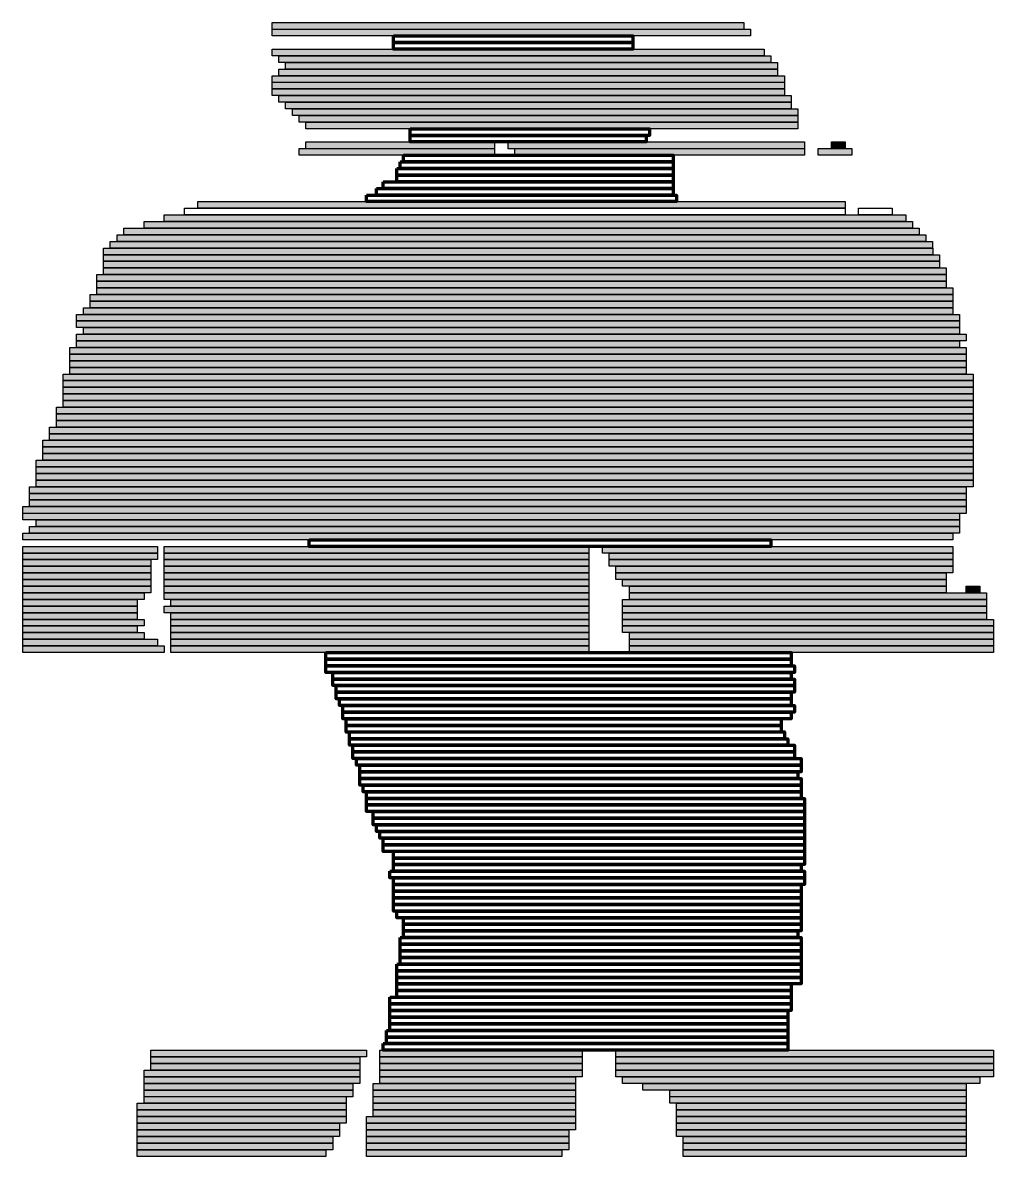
# Model space of a CAD drawing. Header units: millimetres. Extents: x 2976 to 41668, y 1850 to 28527.
# Drawn here: x 30680 to 31603, y 9286 to 10365 of the extents above; entities that cross this region are included whole.
import ezdxf

# ---------------------------------------------------------------- set-up
doc = ezdxf.new("R2010")
doc.units = ezdxf.units.MM
doc.header["$LTSCALE"] = 50
for name, color, linetype in [('00_Wand_Bestand', 7, 'Continuous'), ('05_Linien_stark', 7, 'Continuous'), ('06_Linien_fein', 3, 'Continuous')]:
    doc.layers.add(name, color=color, linetype=linetype)

msp = doc.modelspace()

# ---------------------------------------------------------------- hatches: boundary and pattern name
at = {"layer": '00_Wand_Bestand'}
for points in [[(30917.2, 10365.3), (31366.1, 10365.3), (31366.1, 10358.9), (30917.2, 10358.9)], [(30917.2, 10359), (31372.5, 10359), (31372.5, 10352.7), (30917.2, 10352.7)], [(30917.2, 10340), (31385.3, 10340), (31385.3, 10333.7), (30917.2, 10333.7)], [(30923.7, 10333.7), (31391.8, 10333.7), (31391.8, 10327.4), (30923.7, 10327.4)], [(30930, 10327.4), (31398.1, 10327.4), (31398.1, 10321.1), (30930, 10321.1)], [(30923.7, 10321.1), (31398.2, 10321.1), (31398.2, 10314.8), (30923.7, 10314.8)], [(30917.2, 10314.7), (31404.6, 10314.7), (31404.6, 10308.4), (30917.2, 10308.4)], [(30917.2, 10308.5), (31404.6, 10308.5), (31404.6, 10302.2), (30917.2, 10302.2)], [(30917.2, 10302.2), (31404.6, 10302.2), (31404.6, 10295.9), (30917.2, 10295.9)], [(30923.7, 10295.8), (31411, 10295.8), (31411, 10289.5), (30923.7, 10289.5)], [(30930, 10289.5), (31411, 10289.5), (31411, 10283.2), (30930, 10283.2)], [(30936.5, 10283.2), (31417.4, 10283.2), (31417.4, 10276.9), (30936.5, 10276.9)], [(30942.9, 10276.9), (31417.4, 10276.9), (31417.4, 10270.6), (30942.9, 10270.6)], [(30949.3, 10270.6), (31417.4, 10270.6), (31417.4, 10264.3), (30949.3, 10264.3)], [(30942.9, 10245.4), (31128.8, 10245.4), (31128.8, 10239.1), (30942.9, 10239.1)], [(30949.3, 10251.7), (31128.8, 10251.7), (31128.8, 10245.3), (30949.3, 10245.3)], [(31141.7, 10251.7), (31423.8, 10251.7), (31423.8, 10245.3), (31141.7, 10245.3)], [(31148.1, 10245.4), (31423.8, 10245.4), (31423.8, 10239.1), (31148.1, 10239.1)], [(31436.6, 10245.4), (31468.7, 10245.4), (31468.7, 10239.1), (31436.6, 10239.1)], [(31449.5, 10251.7), (31462.3, 10251.7), (31462.3, 10245.3), (31449.5, 10245.3)], [(30846.7, 10194.9), (31462.3, 10194.9), (31462.3, 10188.6), (30846.7, 10188.6)], [(30814.6, 10182.2), (31520, 10182.2), (31520, 10175.9), (30814.6, 10175.9)], [(30776.2, 10169.6), (31532.8, 10169.6), (31532.8, 10163.3), (30776.2, 10163.3)], [(30795.4, 10175.9), (31526.4, 10175.9), (31526.4, 10169.6), (30795.4, 10169.6)], [(30763.3, 10157), (31545.6, 10157), (31545.6, 10150.7), (30763.3, 10150.7)], [(30769.7, 10163.3), (31539.2, 10163.3), (31539.2, 10157), (30769.7, 10157)], [(30756.9, 10150.7), (31545.7, 10150.7), (31545.7, 10144.4), (30756.9, 10144.4)], [(30756.9, 10144.4), (31552.1, 10144.4), (31552.1, 10138.1), (30756.9, 10138.1)], [(30756.9, 10138.1), (31552.1, 10138.1), (31552.1, 10131.8), (30756.9, 10131.8)], [(30750.5, 10125.4), (31558.5, 10125.4), (31558.5, 10119.1), (30750.5, 10119.1)], [(30756.9, 10131.8), (31558.5, 10131.8), (31558.5, 10125.5), (30756.9, 10125.5)], [(30750.5, 10119.1), (31558.5, 10119.1), (31558.5, 10112.8), (30750.5, 10112.8)], [(30750.5, 10112.9), (31564.9, 10112.9), (31564.9, 10106.5), (30750.5, 10106.5)], [(30744.1, 10106.5), (31564.9, 10106.5), (31564.9, 10100.2), (30744.1, 10100.2)], [(30737.7, 10093.9), (31564.9, 10093.9), (31564.9, 10087.6), (30737.7, 10087.6)], [(30744.1, 10100.2), (31564.9, 10100.2), (31564.9, 10093.9), (30744.1, 10093.9)], [(30731.2, 10087.6), (31571.3, 10087.6), (31571.3, 10081.3), (30731.2, 10081.3)], [(30731.2, 10081.3), (31571.3, 10081.3), (31571.3, 10075), (30731.2, 10075)], [(30731.2, 10068.7), (31577.7, 10068.7), (31577.7, 10062.4), (30731.2, 10062.4)], [(30737.7, 10075), (31571.3, 10075), (31571.3, 10068.7), (30737.7, 10068.7)], [(30731.2, 10062.4), (31571.3, 10062.4), (31571.3, 10056), (30731.2, 10056)], [(30724.8, 10056), (31577.7, 10056), (31577.7, 10049.7), (30724.8, 10049.7)], [(30724.8, 10049.7), (31577.7, 10049.7), (31577.7, 10043.4), (30724.8, 10043.4)], [(30724.8, 10043.4), (31577.7, 10043.4), (31577.7, 10037.1), (30724.8, 10037.1)], [(30724.8, 10037.1), (31577.7, 10037.1), (31577.7, 10030.8), (30724.8, 10030.8)], [(30718.4, 10030.8), (31584.1, 10030.8), (31584.1, 10024.5), (30718.4, 10024.5)], [(30718.4, 10024.5), (31584.1, 10024.5), (31584.1, 10018.2), (30718.4, 10018.2)], [(30718.4, 10018.2), (31584.1, 10018.2), (31584.1, 10011.8), (30718.4, 10011.8)], [(30718.4, 10011.9), (31584.1, 10011.9), (31584.1, 10005.6), (30718.4, 10005.6)], [(30718.4, 10005.5), (31584.1, 10005.5), (31584.1, 9999.2), (30718.4, 9999.2)], [(30712, 9999.3), (31584.1, 9999.3), (31584.1, 9993), (30712, 9993)], [(30712, 9992.9), (31584.1, 9992.9), (31584.1, 9986.6), (30712, 9986.6)], [(30712, 9986.6), (31584.1, 9986.6), (31584.1, 9980.3), (30712, 9980.3)], [(30705.6, 9980.3), (31584.1, 9980.3), (31584.1, 9974), (30705.6, 9974)], [(30705.6, 9974), (31584.1, 9974), (31584.1, 9967.7), (30705.6, 9967.7)], [(30699.2, 9967.7), (31584.1, 9967.7), (31584.1, 9961.4), (30699.2, 9961.4)], [(30699.2, 9961.4), (31584.1, 9961.4), (31584.1, 9955.1), (30699.2, 9955.1)], [(30699.2, 9955.1), (31584.1, 9955.1), (31584.1, 9948.8), (30699.2, 9948.8)], [(30692.8, 9948.8), (31584.1, 9948.8), (31584.1, 9942.4), (30692.8, 9942.4)], [(30692.8, 9942.4), (31584.1, 9942.4), (31584.1, 9936.1), (30692.8, 9936.1)], [(30692.8, 9936.1), (31584.1, 9936.1), (31584.1, 9929.8), (30692.8, 9929.8)], [(30692.8, 9929.8), (31584.1, 9929.8), (31584.1, 9923.5), (30692.8, 9923.5)], [(30686.4, 9923.5), (31577.7, 9923.5), (31577.7, 9917.2), (30686.4, 9917.2)], [(30686.4, 9917.2), (31577.7, 9917.2), (31577.7, 9910.9), (30686.4, 9910.9)], [(30686.4, 9910.9), (31577.7, 9910.9), (31577.7, 9904.6), (30686.4, 9904.6)], [(30680, 9904.6), (31577.7, 9904.6), (31577.7, 9898.2), (30680, 9898.2)], [(30680, 9898.3), (31571.3, 9898.3), (31571.3, 9892), (30680, 9892)], [(30686.4, 9885.7), (31571.3, 9885.7), (31571.3, 9879.4), (30686.4, 9879.4)], [(30692.8, 9891.9), (31571.3, 9891.9), (31571.3, 9885.6), (30692.8, 9885.6)], [(30680, 9879.4), (31564.9, 9879.4), (31564.9, 9873), (30680, 9873)], [(30680, 9866.7), (30808.2, 9866.7), (30808.2, 9860.4), (30680, 9860.4)], [(30814.6, 9866.7), (31218.6, 9866.7), (31218.6, 9860.4), (30814.6, 9860.4)], [(31231.5, 9866.7), (31564.9, 9866.7), (31564.9, 9860.4), (31231.5, 9860.4)], [(30680, 9860.4), (30808.2, 9860.4), (30808.2, 9854.1), (30680, 9854.1)], [(30680, 9854.1), (30801.8, 9854.1), (30801.8, 9847.8), (30680, 9847.8)], [(30814.6, 9860.4), (31218.6, 9860.4), (31218.6, 9854.1), (30814.6, 9854.1)], [(30814.6, 9854.1), (31218.6, 9854.1), (31218.6, 9847.8), (30814.6, 9847.8)], [(31237.8, 9860.4), (31564.9, 9860.4), (31564.9, 9854.1), (31237.8, 9854.1)], [(31237.8, 9854.1), (31564.9, 9854.1), (31564.9, 9847.8), (31237.8, 9847.8)], [(30680, 9847.8), (30801.8, 9847.8), (30801.8, 9841.5), (30680, 9841.5)], [(30814.6, 9847.8), (31218.6, 9847.8), (31218.6, 9841.5), (30814.6, 9841.5)], [(31244.3, 9847.8), (31564.9, 9847.8), (31564.9, 9841.5), (31244.3, 9841.5)], [(30680, 9841.5), (30801.8, 9841.5), (30801.8, 9835.2), (30680, 9835.2)], [(30680, 9835.2), (30801.8, 9835.2), (30801.8, 9828.9), (30680, 9828.9)], [(30814.6, 9841.5), (31218.6, 9841.5), (31218.6, 9835.2), (30814.6, 9835.2)], [(30814.6, 9835.2), (31218.6, 9835.2), (31218.6, 9828.9), (30814.6, 9828.9)], [(31244.3, 9841.5), (31558.5, 9841.5), (31558.5, 9835.2), (31244.3, 9835.2)], [(31250.7, 9835.2), (31558.5, 9835.2), (31558.5, 9828.9), (31250.7, 9828.9)], [(30680, 9828.9), (30801.8, 9828.9), (30801.8, 9822.5), (30680, 9822.5)], [(30680, 9822.5), (30795.4, 9822.5), (30795.4, 9816.2), (30680, 9816.2)], [(30814.6, 9828.9), (31218.6, 9828.9), (31218.6, 9822.5), (30814.6, 9822.5)], [(30814.6, 9822.5), (31218.6, 9822.5), (31218.6, 9816.2), (30814.6, 9816.2)], [(31257.1, 9828.9), (31558.5, 9828.9), (31558.5, 9822.5), (31257.1, 9822.5)], [(31257.1, 9822.5), (31596.9, 9822.5), (31596.9, 9816.2), (31257.1, 9816.2)], [(31577.7, 9828.9), (31590.5, 9828.9), (31590.5, 9822.5), (31577.7, 9822.5)], [(30680, 9816.2), (30789, 9816.2), (30789, 9809.9), (30680, 9809.9)], [(30680, 9809.9), (30789, 9809.9), (30789, 9803.6), (30680, 9803.6)], [(30814.6, 9809.9), (31218.6, 9809.9), (31218.6, 9803.6), (30814.6, 9803.6)], [(30821, 9816.2), (31218.6, 9816.2), (31218.6, 9809.9), (30821, 9809.9)], [(31250.7, 9816.2), (31596.9, 9816.2), (31596.9, 9809.9), (31250.7, 9809.9)], [(31250.7, 9809.9), (31596.9, 9809.9), (31596.9, 9803.6), (31250.7, 9803.6)], [(30680, 9803.6), (30789, 9803.6), (30789, 9797.3), (30680, 9797.3)], [(30821, 9803.6), (31218.6, 9803.6), (31218.6, 9797.3), (30821, 9797.3)], [(31250.7, 9803.6), (31596.9, 9803.6), (31596.9, 9797.3), (31250.7, 9797.3)], [(30680, 9797.3), (30795.4, 9797.3), (30795.4, 9791), (30680, 9791)], [(30680, 9791), (30789, 9791), (30789, 9784.7), (30680, 9784.7)], [(30821, 9797.3), (31218.6, 9797.3), (31218.6, 9791), (30821, 9791)], [(30821, 9791), (31218.6, 9791), (31218.6, 9784.7), (30821, 9784.7)], [(31250.7, 9797.3), (31603.4, 9797.3), (31603.4, 9791), (31250.7, 9791)], [(31250.7, 9791), (31603.4, 9791), (31603.4, 9784.7), (31250.7, 9784.7)], [(30680, 9784.7), (30795.4, 9784.7), (30795.4, 9778.4), (30680, 9778.4)], [(30680, 9778.4), (30808.2, 9778.4), (30808.2, 9772), (30680, 9772)], [(30821, 9784.7), (31218.6, 9784.7), (31218.6, 9778.4), (30821, 9778.4)], [(30821, 9778.4), (31218.6, 9778.4), (31218.6, 9772), (30821, 9772)], [(31257.1, 9784.7), (31603.4, 9784.7), (31603.4, 9778.4), (31257.1, 9778.4)], [(31257.1, 9778.4), (31603.4, 9778.4), (31603.4, 9772), (31257.1, 9772)], [(30680, 9772.1), (30814.6, 9772.1), (30814.6, 9765.8), (30680, 9765.8)], [(30821, 9772.1), (31218.6, 9772.1), (31218.6, 9765.8), (30821, 9765.8)], [(31257.1, 9772.1), (31603.4, 9772.1), (31603.4, 9765.8), (31257.1, 9765.8)], [(30801.8, 9387.1), (31007, 9387.1), (31007, 9380.8), (30801.8, 9380.8)], [(30801.8, 9380.8), (31000.6, 9380.8), (31000.6, 9374.5), (30801.8, 9374.5)], [(31019.8, 9387.1), (31212.2, 9387.1), (31212.2, 9380.8), (31019.8, 9380.8)], [(31019.8, 9380.8), (31212.2, 9380.8), (31212.2, 9374.5), (31019.8, 9374.5)], [(31244.3, 9387.1), (31603.4, 9387.1), (31603.4, 9380.8), (31244.3, 9380.8)], [(31244.3, 9380.8), (31603.4, 9380.8), (31603.4, 9374.5), (31244.3, 9374.5)], [(30795.4, 9368.2), (31000.6, 9368.2), (31000.6, 9361.8), (30795.4, 9361.8)], [(30801.8, 9374.5), (31000.6, 9374.5), (31000.6, 9368.2), (30801.8, 9368.2)], [(31019.8, 9374.5), (31212.2, 9374.5), (31212.2, 9368.2), (31019.8, 9368.2)], [(31019.8, 9368.2), (31212.2, 9368.2), (31212.2, 9361.8), (31019.8, 9361.8)], [(31244.3, 9374.5), (31603.4, 9374.5), (31603.4, 9368.2), (31244.3, 9368.2)], [(31244.3, 9368.2), (31603.4, 9368.2), (31603.4, 9361.8), (31244.3, 9361.8)], [(30795.4, 9361.9), (31000.6, 9361.9), (31000.6, 9355.6), (30795.4, 9355.6)], [(31019.8, 9361.9), (31205.8, 9361.9), (31205.8, 9355.6), (31019.8, 9355.6)], [(31250.7, 9361.9), (31590.5, 9361.9), (31590.5, 9355.6), (31250.7, 9355.6)], [(30795.4, 9355.5), (30994.2, 9355.5), (30994.2, 9349.2), (30795.4, 9349.2)], [(30795.4, 9349.2), (30994.2, 9349.2), (30994.2, 9342.9), (30795.4, 9342.9)], [(31013.4, 9355.5), (31205.8, 9355.5), (31205.8, 9349.2), (31013.4, 9349.2)], [(31013.4, 9349.2), (31205.8, 9349.2), (31205.8, 9342.9), (31013.4, 9342.9)], [(31269.9, 9355.5), (31577.7, 9355.5), (31577.7, 9349.2), (31269.9, 9349.2)], [(31295.6, 9349.2), (31577.7, 9349.2), (31577.7, 9342.9), (31295.6, 9342.9)], [(30789, 9336.6), (30987.8, 9336.6), (30987.8, 9330.3), (30789, 9330.3)], [(30795.4, 9343), (30987.8, 9343), (30987.8, 9336.6), (30795.4, 9336.6)], [(31013.4, 9343), (31205.8, 9343), (31205.8, 9336.6), (31013.4, 9336.6)], [(31013.4, 9336.6), (31205.8, 9336.6), (31205.8, 9330.3), (31013.4, 9330.3)], [(31295.6, 9343), (31577.7, 9343), (31577.7, 9336.6), (31295.6, 9336.6)], [(31302, 9336.6), (31577.7, 9336.6), (31577.7, 9330.3), (31302, 9330.3)], [(30789, 9330.3), (30987.8, 9330.3), (30987.8, 9324), (30789, 9324)], [(30789, 9324), (30987.8, 9324), (30987.8, 9317.7), (30789, 9317.7)], [(31007, 9324), (31205.8, 9324), (31205.8, 9317.7), (31007, 9317.7)], [(31013.4, 9330.3), (31205.8, 9330.3), (31205.8, 9324), (31013.4, 9324)], [(31302, 9330.3), (31577.7, 9330.3), (31577.7, 9324), (31302, 9324)], [(31302, 9324), (31577.7, 9324), (31577.7, 9317.7), (31302, 9317.7)], [(30789, 9317.7), (30981.3, 9317.7), (30981.3, 9311.4), (30789, 9311.4)], [(31007, 9317.7), (31205.8, 9317.7), (31205.8, 9311.4), (31007, 9311.4)], [(31302, 9317.7), (31577.7, 9317.7), (31577.7, 9311.4), (31302, 9311.4)], [(30789, 9311.4), (30981.3, 9311.4), (30981.3, 9305.1), (30789, 9305.1)], [(30789, 9305.1), (30974.9, 9305.1), (30974.9, 9298.8), (30789, 9298.8)], [(31007, 9311.4), (31199.4, 9311.4), (31199.4, 9305.1), (31007, 9305.1)], [(31007, 9305.1), (31199.4, 9305.1), (31199.4, 9298.8), (31007, 9298.8)], [(31302, 9311.4), (31577.7, 9311.4), (31577.7, 9305.1), (31302, 9305.1)], [(31308.4, 9305.1), (31577.7, 9305.1), (31577.7, 9298.8), (31308.4, 9298.8)], [(30789, 9298.8), (30974.9, 9298.8), (30974.9, 9292.4), (30789, 9292.4)], [(30789, 9292.4), (30968.5, 9292.4), (30968.5, 9286.1), (30789, 9286.1)], [(31007, 9298.8), (31199.4, 9298.8), (31199.4, 9292.4), (31007, 9292.4)], [(31007, 9292.4), (31193, 9292.4), (31193, 9286.1), (31007, 9286.1)], [(31308.4, 9298.8), (31577.7, 9298.8), (31577.7, 9292.4), (31308.4, 9292.4)], [(31308.4, 9292.4), (31577.7, 9292.4), (31577.7, 9286.1), (31308.4, 9286.1)]]:
    msp.add_hatch(color=7, dxfattribs=at).paths.add_polyline_path(points)

# ---------------------------------------------------------------- linework, layer by layer
for points in [[(30917.2, 10365.3), (31366.1, 10365.3), (31366.1, 10358.9), (30917.2, 10358.9)], [(30917.2, 10359), (31372.5, 10359), (31372.5, 10352.7), (30917.2, 10352.7)], [(30917.2, 10340), (31385.3, 10340), (31385.3, 10333.7), (30917.2, 10333.7)], [(30923.7, 10333.7), (31391.8, 10333.7), (31391.8, 10327.4), (30923.7, 10327.4)], [(30930, 10327.4), (31398.1, 10327.4), (31398.1, 10321.1), (30930, 10321.1)], [(30923.7, 10321.1), (31398.2, 10321.1), (31398.2, 10314.8), (30923.7, 10314.8)], [(30917.2, 10314.7), (31404.6, 10314.7), (31404.6, 10308.4), (30917.2, 10308.4)], [(30917.2, 10308.5), (31404.6, 10308.5), (31404.6, 10302.2), (30917.2, 10302.2)], [(30917.2, 10302.2), (31404.6, 10302.2), (31404.6, 10295.9), (30917.2, 10295.9)], [(30923.7, 10295.8), (31411, 10295.8), (31411, 10289.5), (30923.7, 10289.5)], [(30930, 10289.5), (31411, 10289.5), (31411, 10283.2), (30930, 10283.2)], [(30936.5, 10283.2), (31417.4, 10283.2), (31417.4, 10276.9), (30936.5, 10276.9)], [(30942.9, 10276.9), (31417.4, 10276.9), (31417.4, 10270.6), (30942.9, 10270.6)], [(30949.3, 10270.6), (31417.4, 10270.6), (31417.4, 10264.3), (30949.3, 10264.3)], [(30942.9, 10245.4), (31128.8, 10245.4), (31128.8, 10239.1), (30942.9, 10239.1)], [(30949.3, 10251.7), (31128.8, 10251.7), (31128.8, 10245.3), (30949.3, 10245.3)], [(31141.7, 10251.7), (31423.8, 10251.7), (31423.8, 10245.3), (31141.7, 10245.3)], [(31148.1, 10245.4), (31423.8, 10245.4), (31423.8, 10239.1), (31148.1, 10239.1)], [(31436.6, 10245.4), (31468.7, 10245.4), (31468.7, 10239.1), (31436.6, 10239.1)], [(31449.5, 10251.7), (31462.3, 10251.7), (31462.3, 10245.3), (31449.5, 10245.3)], [(30846.7, 10194.9), (31462.3, 10194.9), (31462.3, 10188.6), (30846.7, 10188.6)], [(30814.6, 10182.2), (31520, 10182.2), (31520, 10175.9), (30814.6, 10175.9)], [(30776.2, 10169.6), (31532.8, 10169.6), (31532.8, 10163.3), (30776.2, 10163.3)], [(30795.4, 10175.9), (31526.4, 10175.9), (31526.4, 10169.6), (30795.4, 10169.6)], [(30763.3, 10157), (31545.6, 10157), (31545.6, 10150.7), (30763.3, 10150.7)], [(30769.7, 10163.3), (31539.2, 10163.3), (31539.2, 10157), (30769.7, 10157)], [(30756.9, 10150.7), (31545.7, 10150.7), (31545.7, 10144.4), (30756.9, 10144.4)], [(30756.9, 10144.4), (31552.1, 10144.4), (31552.1, 10138.1), (30756.9, 10138.1)], [(30756.9, 10138.1), (31552.1, 10138.1), (31552.1, 10131.8), (30756.9, 10131.8)], [(30750.5, 10125.4), (31558.5, 10125.4), (31558.5, 10119.1), (30750.5, 10119.1)], [(30756.9, 10131.8), (31558.5, 10131.8), (31558.5, 10125.5), (30756.9, 10125.5)], [(30750.5, 10119.1), (31558.5, 10119.1), (31558.5, 10112.8), (30750.5, 10112.8)], [(30750.5, 10112.9), (31564.9, 10112.9), (31564.9, 10106.5), (30750.5, 10106.5)], [(30744.1, 10106.5), (31564.9, 10106.5), (31564.9, 10100.2), (30744.1, 10100.2)], [(30737.7, 10093.9), (31564.9, 10093.9), (31564.9, 10087.6), (30737.7, 10087.6)], [(30744.1, 10100.2), (31564.9, 10100.2), (31564.9, 10093.9), (30744.1, 10093.9)], [(30731.2, 10087.6), (31571.3, 10087.6), (31571.3, 10081.3), (30731.2, 10081.3)], [(30731.2, 10081.3), (31571.3, 10081.3), (31571.3, 10075), (30731.2, 10075)], [(30731.2, 10068.7), (31577.7, 10068.7), (31577.7, 10062.4), (30731.2, 10062.4)], [(30737.7, 10075), (31571.3, 10075), (31571.3, 10068.7), (30737.7, 10068.7)], [(30731.2, 10062.4), (31571.3, 10062.4), (31571.3, 10056), (30731.2, 10056)], [(30724.8, 10056), (31577.7, 10056), (31577.7, 10049.7), (30724.8, 10049.7)], [(30724.8, 10049.7), (31577.7, 10049.7), (31577.7, 10043.4), (30724.8, 10043.4)], [(30724.8, 10043.4), (31577.7, 10043.4), (31577.7, 10037.1), (30724.8, 10037.1)], [(30724.8, 10037.1), (31577.7, 10037.1), (31577.7, 10030.8), (30724.8, 10030.8)], [(30718.4, 10030.8), (31584.1, 10030.8), (31584.1, 10024.5), (30718.4, 10024.5)], [(30718.4, 10024.5), (31584.1, 10024.5), (31584.1, 10018.2), (30718.4, 10018.2)], [(30718.4, 10018.2), (31584.1, 10018.2), (31584.1, 10011.8), (30718.4, 10011.8)], [(30718.4, 10011.9), (31584.1, 10011.9), (31584.1, 10005.6), (30718.4, 10005.6)], [(30718.4, 10005.5), (31584.1, 10005.5), (31584.1, 9999.2), (30718.4, 9999.2)], [(30712, 9999.3), (31584.1, 9999.3), (31584.1, 9993), (30712, 9993)], [(30712, 9992.9), (31584.1, 9992.9), (31584.1, 9986.6), (30712, 9986.6)], [(30712, 9986.6), (31584.1, 9986.6), (31584.1, 9980.3), (30712, 9980.3)], [(30705.6, 9980.3), (31584.1, 9980.3), (31584.1, 9974), (30705.6, 9974)], [(30705.6, 9974), (31584.1, 9974), (31584.1, 9967.7), (30705.6, 9967.7)], [(30699.2, 9967.7), (31584.1, 9967.7), (31584.1, 9961.4), (30699.2, 9961.4)], [(30699.2, 9961.4), (31584.1, 9961.4), (31584.1, 9955.1), (30699.2, 9955.1)], [(30699.2, 9955.1), (31584.1, 9955.1), (31584.1, 9948.8), (30699.2, 9948.8)], [(30692.8, 9948.8), (31584.1, 9948.8), (31584.1, 9942.4), (30692.8, 9942.4)], [(30692.8, 9942.4), (31584.1, 9942.4), (31584.1, 9936.1), (30692.8, 9936.1)], [(30692.8, 9936.1), (31584.1, 9936.1), (31584.1, 9929.8), (30692.8, 9929.8)], [(30692.8, 9929.8), (31584.1, 9929.8), (31584.1, 9923.5), (30692.8, 9923.5)], [(30686.4, 9923.5), (31577.7, 9923.5), (31577.7, 9917.2), (30686.4, 9917.2)], [(30686.4, 9917.2), (31577.7, 9917.2), (31577.7, 9910.9), (30686.4, 9910.9)], [(30686.4, 9910.9), (31577.7, 9910.9), (31577.7, 9904.6), (30686.4, 9904.6)], [(30680, 9904.6), (31577.7, 9904.6), (31577.7, 9898.2), (30680, 9898.2)], [(30680, 9898.3), (31571.3, 9898.3), (31571.3, 9892), (30680, 9892)], [(30686.4, 9885.7), (31571.3, 9885.7), (31571.3, 9879.4), (30686.4, 9879.4)], [(30692.8, 9891.9), (31571.3, 9891.9), (31571.3, 9885.6), (30692.8, 9885.6)], [(30680, 9879.4), (31564.9, 9879.4), (31564.9, 9873), (30680, 9873)], [(30680, 9866.7), (30808.2, 9866.7), (30808.2, 9860.4), (30680, 9860.4)], [(30814.6, 9866.7), (31218.6, 9866.7), (31218.6, 9860.4), (30814.6, 9860.4)], [(31231.5, 9866.7), (31564.9, 9866.7), (31564.9, 9860.4), (31231.5, 9860.4)], [(30680, 9860.4), (30808.2, 9860.4), (30808.2, 9854.1), (30680, 9854.1)], [(30680, 9854.1), (30801.8, 9854.1), (30801.8, 9847.8), (30680, 9847.8)], [(30814.6, 9860.4), (31218.6, 9860.4), (31218.6, 9854.1), (30814.6, 9854.1)], [(30814.6, 9854.1), (31218.6, 9854.1), (31218.6, 9847.8), (30814.6, 9847.8)], [(31237.8, 9860.4), (31564.9, 9860.4), (31564.9, 9854.1), (31237.8, 9854.1)], [(31237.8, 9854.1), (31564.9, 9854.1), (31564.9, 9847.8), (31237.8, 9847.8)], [(30680, 9847.8), (30801.8, 9847.8), (30801.8, 9841.5), (30680, 9841.5)], [(30814.6, 9847.8), (31218.6, 9847.8), (31218.6, 9841.5), (30814.6, 9841.5)], [(31244.3, 9847.8), (31564.9, 9847.8), (31564.9, 9841.5), (31244.3, 9841.5)], [(30680, 9841.5), (30801.8, 9841.5), (30801.8, 9835.2), (30680, 9835.2)], [(30680, 9835.2), (30801.8, 9835.2), (30801.8, 9828.9), (30680, 9828.9)], [(30814.6, 9841.5), (31218.6, 9841.5), (31218.6, 9835.2), (30814.6, 9835.2)], [(30814.6, 9835.2), (31218.6, 9835.2), (31218.6, 9828.9), (30814.6, 9828.9)], [(31244.3, 9841.5), (31558.5, 9841.5), (31558.5, 9835.2), (31244.3, 9835.2)], [(31250.7, 9835.2), (31558.5, 9835.2), (31558.5, 9828.9), (31250.7, 9828.9)], [(30680, 9828.9), (30801.8, 9828.9), (30801.8, 9822.5), (30680, 9822.5)], [(30680, 9822.5), (30795.4, 9822.5), (30795.4, 9816.2), (30680, 9816.2)], [(30814.6, 9828.9), (31218.6, 9828.9), (31218.6, 9822.5), (30814.6, 9822.5)], [(30814.6, 9822.5), (31218.6, 9822.5), (31218.6, 9816.2), (30814.6, 9816.2)], [(31257.1, 9828.9), (31558.5, 9828.9), (31558.5, 9822.5), (31257.1, 9822.5)], [(31257.1, 9822.5), (31596.9, 9822.5), (31596.9, 9816.2), (31257.1, 9816.2)], [(31577.7, 9828.9), (31590.5, 9828.9), (31590.5, 9822.5), (31577.7, 9822.5)], [(30680, 9816.2), (30789, 9816.2), (30789, 9809.9), (30680, 9809.9)], [(30680, 9809.9), (30789, 9809.9), (30789, 9803.6), (30680, 9803.6)], [(30814.6, 9809.9), (31218.6, 9809.9), (31218.6, 9803.6), (30814.6, 9803.6)], [(30821, 9816.2), (31218.6, 9816.2), (31218.6, 9809.9), (30821, 9809.9)], [(31250.7, 9816.2), (31596.9, 9816.2), (31596.9, 9809.9), (31250.7, 9809.9)], [(31250.7, 9809.9), (31596.9, 9809.9), (31596.9, 9803.6), (31250.7, 9803.6)], [(30680, 9803.6), (30789, 9803.6), (30789, 9797.3), (30680, 9797.3)], [(30821, 9803.6), (31218.6, 9803.6), (31218.6, 9797.3), (30821, 9797.3)], [(31250.7, 9803.6), (31596.9, 9803.6), (31596.9, 9797.3), (31250.7, 9797.3)], [(30680, 9797.3), (30795.4, 9797.3), (30795.4, 9791), (30680, 9791)], [(30680, 9791), (30789, 9791), (30789, 9784.7), (30680, 9784.7)], [(30821, 9797.3), (31218.6, 9797.3), (31218.6, 9791), (30821, 9791)], [(30821, 9791), (31218.6, 9791), (31218.6, 9784.7), (30821, 9784.7)], [(31250.7, 9797.3), (31603.4, 9797.3), (31603.4, 9791), (31250.7, 9791)], [(31250.7, 9791), (31603.4, 9791), (31603.4, 9784.7), (31250.7, 9784.7)], [(30680, 9784.7), (30795.4, 9784.7), (30795.4, 9778.4), (30680, 9778.4)], [(30680, 9778.4), (30808.2, 9778.4), (30808.2, 9772), (30680, 9772)], [(30821, 9784.7), (31218.6, 9784.7), (31218.6, 9778.4), (30821, 9778.4)], [(30821, 9778.4), (31218.6, 9778.4), (31218.6, 9772), (30821, 9772)], [(31257.1, 9784.7), (31603.4, 9784.7), (31603.4, 9778.4), (31257.1, 9778.4)], [(31257.1, 9778.4), (31603.4, 9778.4), (31603.4, 9772), (31257.1, 9772)], [(30680, 9772.1), (30814.6, 9772.1), (30814.6, 9765.8), (30680, 9765.8)], [(30821, 9772.1), (31218.6, 9772.1), (31218.6, 9765.8), (30821, 9765.8)], [(31257.1, 9772.1), (31603.4, 9772.1), (31603.4, 9765.8), (31257.1, 9765.8)], [(30801.8, 9387.1), (31007, 9387.1), (31007, 9380.8), (30801.8, 9380.8)], [(30801.8, 9380.8), (31000.6, 9380.8), (31000.6, 9374.5), (30801.8, 9374.5)], [(31019.8, 9387.1), (31212.2, 9387.1), (31212.2, 9380.8), (31019.8, 9380.8)], [(31019.8, 9380.8), (31212.2, 9380.8), (31212.2, 9374.5), (31019.8, 9374.5)], [(31244.3, 9387.1), (31603.4, 9387.1), (31603.4, 9380.8), (31244.3, 9380.8)], [(31244.3, 9380.8), (31603.4, 9380.8), (31603.4, 9374.5), (31244.3, 9374.5)], [(30795.4, 9368.2), (31000.6, 9368.2), (31000.6, 9361.8), (30795.4, 9361.8)], [(30801.8, 9374.5), (31000.6, 9374.5), (31000.6, 9368.2), (30801.8, 9368.2)], [(31019.8, 9374.5), (31212.2, 9374.5), (31212.2, 9368.2), (31019.8, 9368.2)], [(31019.8, 9368.2), (31212.2, 9368.2), (31212.2, 9361.8), (31019.8, 9361.8)], [(31244.3, 9374.5), (31603.4, 9374.5), (31603.4, 9368.2), (31244.3, 9368.2)], [(31244.3, 9368.2), (31603.4, 9368.2), (31603.4, 9361.8), (31244.3, 9361.8)], [(30795.4, 9361.9), (31000.6, 9361.9), (31000.6, 9355.6), (30795.4, 9355.6)], [(31019.8, 9361.9), (31205.8, 9361.9), (31205.8, 9355.6), (31019.8, 9355.6)], [(31250.7, 9361.9), (31590.5, 9361.9), (31590.5, 9355.6), (31250.7, 9355.6)], [(30795.4, 9355.5), (30994.2, 9355.5), (30994.2, 9349.2), (30795.4, 9349.2)], [(30795.4, 9349.2), (30994.2, 9349.2), (30994.2, 9342.9), (30795.4, 9342.9)], [(31013.4, 9355.5), (31205.8, 9355.5), (31205.8, 9349.2), (31013.4, 9349.2)], [(31013.4, 9349.2), (31205.8, 9349.2), (31205.8, 9342.9), (31013.4, 9342.9)], [(31269.9, 9355.5), (31577.7, 9355.5), (31577.7, 9349.2), (31269.9, 9349.2)], [(31295.6, 9349.2), (31577.7, 9349.2), (31577.7, 9342.9), (31295.6, 9342.9)], [(30789, 9336.6), (30987.8, 9336.6), (30987.8, 9330.3), (30789, 9330.3)], [(30795.4, 9343), (30987.8, 9343), (30987.8, 9336.6), (30795.4, 9336.6)], [(31013.4, 9343), (31205.8, 9343), (31205.8, 9336.6), (31013.4, 9336.6)], [(31013.4, 9336.6), (31205.8, 9336.6), (31205.8, 9330.3), (31013.4, 9330.3)], [(31295.6, 9343), (31577.7, 9343), (31577.7, 9336.6), (31295.6, 9336.6)], [(31302, 9336.6), (31577.7, 9336.6), (31577.7, 9330.3), (31302, 9330.3)], [(30789, 9330.3), (30987.8, 9330.3), (30987.8, 9324), (30789, 9324)], [(30789, 9324), (30987.8, 9324), (30987.8, 9317.7), (30789, 9317.7)], [(31007, 9324), (31205.8, 9324), (31205.8, 9317.7), (31007, 9317.7)], [(31013.4, 9330.3), (31205.8, 9330.3), (31205.8, 9324), (31013.4, 9324)], [(31302, 9330.3), (31577.7, 9330.3), (31577.7, 9324), (31302, 9324)], [(31302, 9324), (31577.7, 9324), (31577.7, 9317.7), (31302, 9317.7)], [(30789, 9317.7), (30981.3, 9317.7), (30981.3, 9311.4), (30789, 9311.4)], [(31007, 9317.7), (31205.8, 9317.7), (31205.8, 9311.4), (31007, 9311.4)], [(31302, 9317.7), (31577.7, 9317.7), (31577.7, 9311.4), (31302, 9311.4)], [(30789, 9311.4), (30981.3, 9311.4), (30981.3, 9305.1), (30789, 9305.1)], [(30789, 9305.1), (30974.9, 9305.1), (30974.9, 9298.8), (30789, 9298.8)], [(31007, 9311.4), (31199.4, 9311.4), (31199.4, 9305.1), (31007, 9305.1)], [(31007, 9305.1), (31199.4, 9305.1), (31199.4, 9298.8), (31007, 9298.8)], [(31302, 9311.4), (31577.7, 9311.4), (31577.7, 9305.1), (31302, 9305.1)], [(31308.4, 9305.1), (31577.7, 9305.1), (31577.7, 9298.8), (31308.4, 9298.8)], [(30789, 9298.8), (30974.9, 9298.8), (30974.9, 9292.4), (30789, 9292.4)], [(30789, 9292.4), (30968.5, 9292.4), (30968.5, 9286.1), (30789, 9286.1)], [(31007, 9298.8), (31199.4, 9298.8), (31199.4, 9292.4), (31007, 9292.4)], [(31007, 9292.4), (31193, 9292.4), (31193, 9286.1), (31007, 9286.1)], [(31308.4, 9298.8), (31577.7, 9298.8), (31577.7, 9292.4), (31308.4, 9292.4)], [(31308.4, 9292.4), (31577.7, 9292.4), (31577.7, 9286.1), (31308.4, 9286.1)]]:
    msp.add_lwpolyline(points, close=True, dxfattribs=at)
at = {"layer": '05_Linien_stark', "lineweight": 211}
for points in [[(31032.7, 10352.6), (31260.3, 10352.6), (31260.3, 10346.3), (31032.7, 10346.3)], [(31032.7, 10346.3), (31260.3, 10346.3), (31260.3, 10340), (31032.7, 10340)], [(31048.7, 10264.3), (31276.3, 10264.3), (31276.3, 10258), (31048.7, 10258)], [(31048.7, 10258), (31273.1, 10258), (31273.1, 10251.7), (31048.7, 10251.7)], [(31039.1, 10232.7), (31298.8, 10232.7), (31298.8, 10226.4), (31039.1, 10226.4)], [(31042.3, 10239), (31298.8, 10239), (31298.8, 10232.7), (31042.3, 10232.7)], [(31035.9, 10226.4), (31298.8, 10226.4), (31298.8, 10220.1), (31035.9, 10220.1)], [(31035.9, 10220.1), (31298.8, 10220.1), (31298.8, 10213.8), (31035.9, 10213.8)], [(31023, 10213.8), (31298.7, 10213.8), (31298.7, 10207.5), (31023, 10207.5)], [(31007, 10201.2), (31302, 10201.2), (31302, 10194.9), (31007, 10194.9)], [(31016.6, 10207.5), (31298.8, 10207.5), (31298.8, 10201.2), (31016.6, 10201.2)], [(30952.5, 9873), (31391.7, 9873), (31391.7, 9866.7), (30952.5, 9866.7)], [(30968.5, 9765.8), (31411, 9765.8), (31411, 9759.5), (30968.5, 9759.5)], [(30968.5, 9759.4), (31411, 9759.4), (31411, 9753.1), (30968.5, 9753.1)], [(30968.5, 9753.1), (31414.2, 9753.1), (31414.2, 9746.8), (30968.5, 9746.8)], [(30974.9, 9746.8), (31411, 9746.8), (31411, 9740.5), (30974.9, 9740.5)], [(30974.9, 9740.5), (31414.2, 9740.5), (31414.2, 9734.2), (30974.9, 9734.2)], [(30978.1, 9734.2), (31414.2, 9734.2), (31414.2, 9727.9), (30978.1, 9727.9)], [(30978.1, 9727.9), (31411, 9727.9), (31411, 9721.6), (30978.1, 9721.6)], [(30981.3, 9721.6), (31411, 9721.6), (31411, 9715.3), (30981.3, 9715.3)], [(30984.5, 9715.3), (31414.2, 9715.3), (31414.2, 9708.9), (30984.5, 9708.9)], [(30984.5, 9708.9), (31411, 9708.9), (31411, 9702.6), (30984.5, 9702.6)], [(30987.8, 9702.6), (31401.4, 9702.6), (31401.4, 9696.3), (30987.8, 9696.3)], [(30987.8, 9696.3), (31401.4, 9696.3), (31401.4, 9690), (30987.8, 9690)], [(30990.9, 9690.1), (31404.6, 9690.1), (31404.6, 9683.7), (30990.9, 9683.7)], [(30990.9, 9683.7), (31407.8, 9683.7), (31407.8, 9677.4), (30990.9, 9677.4)], [(30994.2, 9677.4), (31414.2, 9677.4), (31414.2, 9671.1), (30994.2, 9671.1)], [(30994.2, 9671.1), (31414.2, 9671.1), (31414.2, 9664.8), (30994.2, 9664.8)], [(30997.4, 9664.8), (31420.6, 9664.8), (31420.6, 9658.5), (30997.4, 9658.5)], [(31000.6, 9658.5), (31420.6, 9658.5), (31420.6, 9652.2), (31000.6, 9652.2)], [(31000.6, 9652.2), (31417.4, 9652.2), (31417.4, 9645.9), (31000.6, 9645.9)], [(31000.6, 9645.8), (31420.6, 9645.8), (31420.6, 9639.5), (31000.6, 9639.5)], [(31003.8, 9639.5), (31420.6, 9639.5), (31420.6, 9633.2), (31003.8, 9633.2)], [(31007, 9633.2), (31420.6, 9633.2), (31420.6, 9626.9), (31007, 9626.9)], [(31007, 9626.9), (31423.8, 9626.9), (31423.8, 9620.6), (31007, 9620.6)], [(31007, 9620.6), (31423.8, 9620.6), (31423.8, 9614.3), (31007, 9614.3)], [(31013.4, 9614.3), (31423.8, 9614.3), (31423.8, 9608), (31013.4, 9608)], [(31013.4, 9608), (31423.8, 9608), (31423.8, 9601.7), (31013.4, 9601.7)], [(31016.6, 9601.7), (31423.8, 9601.7), (31423.8, 9595.3), (31016.6, 9595.3)], [(31019.8, 9595.3), (31423.8, 9595.3), (31423.8, 9589), (31019.8, 9589)], [(31023, 9589.1), (31423.8, 9589.1), (31423.8, 9582.8), (31023, 9582.8)], [(31023, 9582.7), (31423.8, 9582.7), (31423.8, 9576.4), (31023, 9576.4)], [(31032.6, 9576.5), (31423.8, 9576.5), (31423.8, 9570.1), (31032.6, 9570.1)], [(31032.6, 9570.1), (31423.8, 9570.1), (31423.8, 9563.8), (31032.6, 9563.8)], [(31032.6, 9563.8), (31420.6, 9563.8), (31420.6, 9557.5), (31032.6, 9557.5)], [(31029.4, 9557.5), (31423.8, 9557.5), (31423.8, 9551.2), (31029.4, 9551.2)], [(31032.6, 9551.2), (31423.8, 9551.2), (31423.8, 9544.9), (31032.6, 9544.9)], [(31032.6, 9544.8), (31420.6, 9544.8), (31420.6, 9538.5), (31032.6, 9538.5)], [(31032.6, 9538.6), (31420.6, 9538.6), (31420.6, 9532.3), (31032.6, 9532.3)], [(31032.6, 9532.3), (31420.6, 9532.3), (31420.6, 9525.9), (31032.6, 9525.9)], [(31032.6, 9525.9), (31420.6, 9525.9), (31420.6, 9519.6), (31032.6, 9519.6)], [(31035.8, 9519.6), (31420.6, 9519.6), (31420.6, 9513.3), (31035.8, 9513.3)], [(31042.2, 9513.3), (31420.6, 9513.3), (31420.6, 9507), (31042.2, 9507)], [(31042.2, 9507), (31420.6, 9507), (31420.6, 9500.7), (31042.2, 9500.7)], [(31042.2, 9500.7), (31417.4, 9500.7), (31417.4, 9494.4), (31042.2, 9494.4)], [(31039, 9494.4), (31420.6, 9494.4), (31420.6, 9488.1), (31039, 9488.1)], [(31039, 9488.1), (31420.6, 9488.1), (31420.6, 9481.8), (31039, 9481.8)], [(31039, 9481.8), (31420.6, 9481.8), (31420.6, 9475.4), (31039, 9475.4)], [(31039, 9475.5), (31420.6, 9475.5), (31420.6, 9469.2), (31039, 9469.2)], [(31035.8, 9469.1), (31420.6, 9469.1), (31420.6, 9462.8), (31035.8, 9462.8)], [(31035.8, 9462.8), (31420.6, 9462.8), (31420.6, 9456.5), (31035.8, 9456.5)], [(31035.8, 9456.5), (31420.6, 9456.5), (31420.6, 9450.2), (31035.8, 9450.2)], [(31035.8, 9450.2), (31411, 9450.2), (31411, 9443.9), (31035.8, 9443.9)], [(31035.8, 9443.9), (31411, 9443.9), (31411, 9437.6), (31035.8, 9437.6)], [(31029.4, 9437.6), (31411, 9437.6), (31411, 9431.3), (31029.4, 9431.3)], [(31029.4, 9431.3), (31411, 9431.3), (31411, 9425), (31029.4, 9425)], [(31029.4, 9425), (31407.8, 9425), (31407.8, 9418.7), (31029.4, 9418.7)], [(31029.4, 9418.7), (31407.8, 9418.7), (31407.8, 9412.4), (31029.4, 9412.4)], [(31029.4, 9412.4), (31407.8, 9412.4), (31407.8, 9406), (31029.4, 9406)], [(31026.2, 9406), (31407.8, 9406), (31407.8, 9399.7), (31026.2, 9399.7)], [(31026.2, 9399.7), (31407.8, 9399.7), (31407.8, 9393.4), (31026.2, 9393.4)], [(31023, 9393.4), (31407.8, 9393.4), (31407.8, 9387.1), (31023, 9387.1)]]:
    msp.add_lwpolyline(points, close=True, dxfattribs=at)
at = {"layer": '06_Linien_fein'}
for points in [[(30833.9, 10188.6), (31462.3, 10188.6), (31462.3, 10182.3), (30833.9, 10182.3)], [(31475.1, 10188.6), (31507.2, 10188.6), (31507.2, 10182.3), (31475.1, 10182.3)]]:
    msp.add_lwpolyline(points, close=True, dxfattribs=at)

doc.saveas('drawing.dxf')
